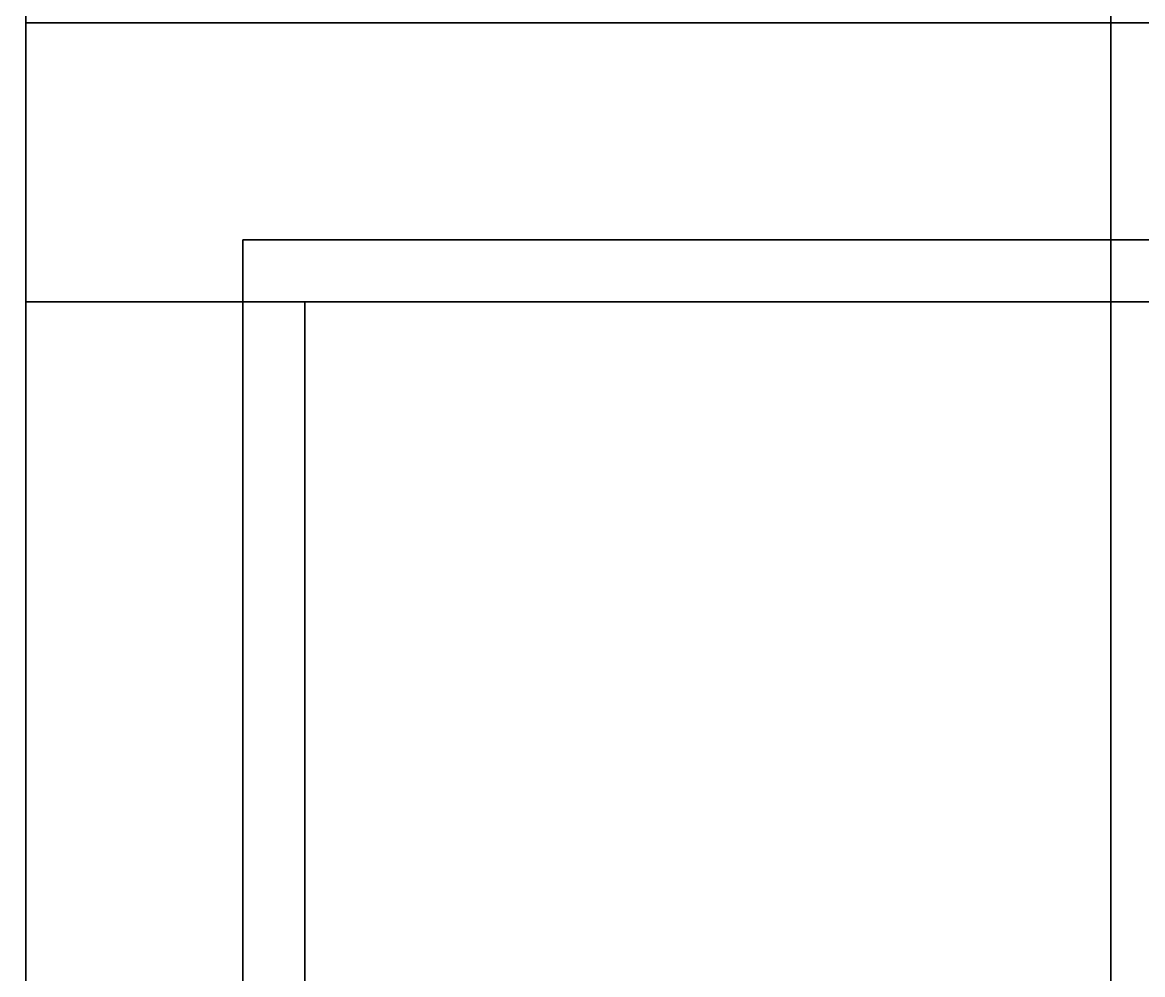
# Model space of a CAD drawing. Extents: x -100 to 4856, y -100 to 4830.
# Drawn here: x 1720.8 to 1793, y 3779.1 to 3840.5 of the extents above; entities that cross this region are included whole.
import ezdxf

# ---------------------------------------------------------------- set-up
doc = ezdxf.new("R2010")
doc.units = 0
for name, color, linetype in [('LAYER0', 7, 'CONTINUOUS'), ('LAYER40', 9, 'CONTINUOUS'), ('LAYER44', 7, 'CONTINUOUS'), ('LAYER49', 7, 'CONTINUOUS'), ('LAYER63', 9, 'CONTINUOUS'), ('LAYER75', 7, 'CONTINUOUS'), ('LAYER79', 7, 'CONTINUOUS'), ('LAYER80', 7, 'CONTINUOUS')]:
    doc.layers.add(name, color=color, linetype=linetype)

msp = doc.modelspace()

# ---------------------------------------------------------------- linework, layer by layer
at = {"layer": 'LAYER0', "invisible_edges": 1}
for points in [[(4856, 4830, -5), (-100, -100, -5), (-100, 4830, -5), (4856, 4830, -5)], [(-100, -100, -5), (4856, 4830, -5), (4856, -100, -5), (-100, -100, -5)], [(4856, -100), (-100, 4830), (-100, -100), (4856, -100)], [(-100, 4830), (4856, -100), (4856, 4830), (-100, 4830)]]:
    msp.add_3dface(points, dxfattribs=at)
at = {"layer": 'LAYER40', "invisible_edges": 1}
for points in [[(2201, 3436, 755), (1701, 4298, 755), (2201, 4298, 755), (2201, 3436, 755)], [(1701, 4298, 755), (2201, 3436, 755), (1701, 3436, 755), (1701, 4298, 755)], [(1701, 3436, 773), (2201, 4298, 773), (1701, 4298, 773), (1701, 3436, 773)], [(2201, 4298, 773), (1701, 3436, 773), (2201, 3436, 773), (2201, 4298, 773)]]:
    msp.add_3dface(points, dxfattribs=at)
at = {"layer": 'LAYER44', "invisible_edges": 1}
for points in [[(1721, 4256.001, 737), (1791, 3472.001, 737), (1721, 3472.001, 737), (1721, 4256.001, 737)], [(1791, 3472.001, 737), (1721, 4256.001, 737), (1791, 4256.001, 737), (1791, 3472.001, 737)], [(1721, 3472.001, 755), (1721, 4256.001, 737), (1721, 3472.001, 737), (1721, 3472.001, 755)], [(1721, 4256.001, 737), (1721, 3472.001, 755), (1721, 4256.001, 755), (1721, 4256.001, 737)], [(1791, 4256.001, 755), (1721, 3472.001, 755), (1791, 3472.001, 755), (1791, 4256.001, 755)], [(1721, 3472.001, 755), (1791, 4256.001, 755), (1721, 4256.001, 755), (1721, 3472.001, 755)], [(1791, 4256.001, 755), (1791, 3472.001, 737), (1791, 4256.001, 737), (1791, 4256.001, 755)], [(1791, 3472.001, 737), (1791, 4256.001, 755), (1791, 3472.001, 755), (1791, 3472.001, 737)]]:
    msp.add_3dface(points, dxfattribs=at)
at = {"layer": 'LAYER49', "invisible_edges": 1}
for points in [[(1721, 4256.001, 620), (2201, 3472.001, 620), (1721, 3472.001, 620), (1721, 4256.001, 620)], [(2201, 3472.001, 620), (1721, 4256.001, 620), (2201, 4256.001, 620), (2201, 3472.001, 620)], [(1721, 3472.001, 638), (1721, 4256.001, 620), (1721, 3472.001, 620), (1721, 3472.001, 638)], [(1721, 4256.001, 620), (1721, 3472.001, 638), (1721, 4256.001, 638), (1721, 4256.001, 620)], [(2201, 4256.001, 638), (1721, 3472.001, 638), (2201, 3472.001, 638), (2201, 4256.001, 638)], [(1721, 3472.001, 638), (2201, 4256.001, 638), (1721, 4256.001, 638), (1721, 3472.001, 638)]]:
    msp.add_3dface(points, dxfattribs=at)
at = {"layer": 'LAYER63', "invisible_edges": 1}
for points in [[(1703, 3866, 620.5), (1721, 3460, 620.5), (1703, 3460, 620.5), (1703, 3866, 620.5)], [(1721, 3460, 620.5), (1703, 3866, 620.5), (1721, 3866, 620.5), (1721, 3460, 620.5)], [(1721, 3866, 749.5), (1703, 3460, 749.5), (1721, 3460, 749.5), (1721, 3866, 749.5)], [(1703, 3460, 749.5), (1721, 3866, 749.5), (1703, 3866, 749.5), (1703, 3460, 749.5)], [(1721, 3866, 749.5), (1721, 3460, 620.5), (1721, 3866, 620.5), (1721, 3866, 749.5)], [(1721, 3460, 620.5), (1721, 3866, 749.5), (1721, 3460, 749.5), (1721, 3460, 620.5)]]:
    msp.add_3dface(points, dxfattribs=at)
at = {"layer": 'LAYER75', "invisible_edges": 1}
for points in [[(2121, 3840.501, 733), (1721, 3840.501, 643), (1721, 3840.501, 733), (2121, 3840.501, 733)], [(1721, 3840.501, 643), (2121, 3840.501, 733), (2121, 3840.501, 643), (1721, 3840.501, 643)], [(2121, 3822.501, 643), (1721, 3840.501, 643), (2121, 3840.501, 643), (2121, 3822.501, 643)], [(1721, 3840.501, 643), (2121, 3822.501, 643), (1721, 3822.501, 643), (1721, 3840.501, 643)], [(1721, 3822.501, 733), (1721, 3840.501, 643), (1721, 3822.501, 643), (1721, 3822.501, 733)], [(1721, 3840.501, 643), (1721, 3822.501, 733), (1721, 3840.501, 733), (1721, 3840.501, 643)], [(1721, 3822.501, 733), (2121, 3840.501, 733), (1721, 3840.501, 733), (1721, 3822.501, 733)], [(2121, 3840.501, 733), (1721, 3822.501, 733), (2121, 3822.501, 733), (2121, 3840.501, 733)], [(2121, 3822.501, 643), (1721, 3822.501, 733), (1721, 3822.501, 643), (2121, 3822.501, 643)], [(1721, 3822.501, 733), (2121, 3822.501, 643), (2121, 3822.501, 733), (1721, 3822.501, 733)]]:
    msp.add_3dface(points, dxfattribs=at)
at = {"layer": 'LAYER79', "invisible_edges": 1}
for points in [[(1735, 3826.501, 656.5), (2107, 3500.501, 656.5), (1735, 3500.501, 656.5), (1735, 3826.501, 656.5)], [(2107, 3500.501, 656.5), (1735, 3826.501, 656.5), (2107, 3826.501, 656.5), (2107, 3500.501, 656.5)], [(1735, 3826.501, 656.5), (2107, 3826.501, 662.5), (2107, 3826.501, 656.5), (1735, 3826.501, 656.5)], [(2107, 3826.501, 662.5), (1735, 3826.501, 656.5), (1735, 3826.501, 662.5), (2107, 3826.501, 662.5)], [(1735, 3500.501, 662.5), (1735, 3826.501, 656.5), (1735, 3500.501, 656.5), (1735, 3500.501, 662.5)], [(1735, 3826.501, 656.5), (1735, 3500.501, 662.5), (1735, 3826.501, 662.5), (1735, 3826.501, 656.5)], [(2107, 3826.501, 662.5), (1735, 3500.501, 662.5), (2107, 3500.501, 662.5), (2107, 3826.501, 662.5)], [(1735, 3500.501, 662.5), (2107, 3826.501, 662.5), (1735, 3826.501, 662.5), (1735, 3500.501, 662.5)]]:
    msp.add_3dface(points, dxfattribs=at)
at = {"layer": 'LAYER80', "invisible_edges": 1}
for points in [[(1721, 3822.501, 733), (1721, 3504.501, 643), (1721, 3504.501, 733), (1721, 3822.501, 733)], [(1721, 3504.501, 643), (1721, 3822.501, 733), (1721, 3822.501, 643), (1721, 3504.501, 643)], [(1739, 3822.501, 643), (1721, 3504.501, 643), (1721, 3822.501, 643), (1739, 3822.501, 643)], [(1721, 3504.501, 643), (1739, 3822.501, 643), (1739, 3504.501, 643), (1721, 3504.501, 643)], [(1721, 3822.501, 733), (1739, 3822.501, 643), (1721, 3822.501, 643), (1721, 3822.501, 733)], [(1739, 3822.501, 643), (1721, 3822.501, 733), (1739, 3822.501, 733), (1739, 3822.501, 643)], [(1739, 3504.501, 733), (1721, 3822.501, 733), (1721, 3504.501, 733), (1739, 3504.501, 733)], [(1721, 3822.501, 733), (1739, 3504.501, 733), (1739, 3822.501, 733), (1721, 3822.501, 733)], [(1739, 3822.501, 643), (1739, 3504.501, 733), (1739, 3504.501, 643), (1739, 3822.501, 643)], [(1739, 3504.501, 733), (1739, 3822.501, 643), (1739, 3822.501, 733), (1739, 3504.501, 733)]]:
    msp.add_3dface(points, dxfattribs=at)

doc.saveas('drawing.dxf')
